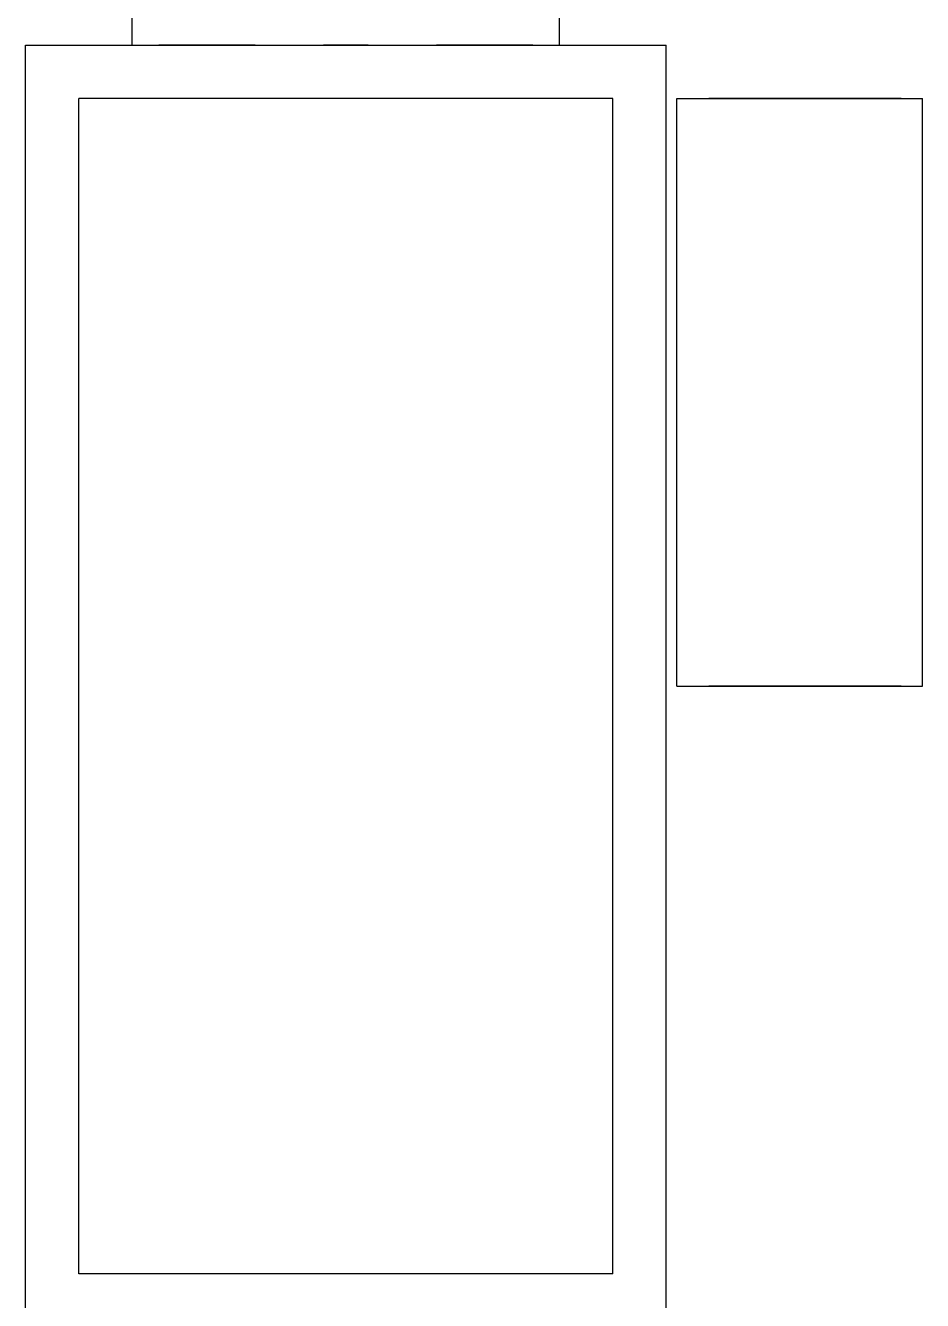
# Model space of a CAD drawing. Header units: millimetres. Extents: x -201 to 3037, y -406 to 3230.
# Drawn here: x 2520 to 2604, y 1219.5 to 1338.8 of the extents above; entities that cross this region are included whole.
import ezdxf

# ---------------------------------------------------------------- set-up
doc = ezdxf.new("R2010")
doc.units = ezdxf.units.MM
doc.layers.add('HIDDEN', color=8, linetype='Continuous')
doc.layers.add('VISIBLE', color=7, linetype='Continuous')

msp = doc.modelspace()

# ---------------------------------------------------------------- linework, layer by layer
at = {"layer": 'HIDDEN'}
for points in [[(2530, 1337), (2530, 1352)], [(2570, 1337), (2570, 1352)], [(2520, 1217), (2520, 1337)], [(2520, 1337), (2580, 1337)], [(2520, 1217), (2520, 1337)], [(2520, 1337), (2580, 1337)], [(2520, 1217), (2520, 1337)], [(2520, 1337), (2580, 1337)], [(2520, 1217), (2520, 1337)], [(2520, 1337), (2580, 1337)], [(2520, 1217), (2520, 1337)], [(2520, 1337), (2580, 1337)], [(2530, 1337), (2570, 1337)], [(2530, 1337), (2570, 1337)], [(2541.5, 1337), (2541.39, 1337), (2541.05, 1337), (2540.52, 1337), (2539.81, 1337), (2538.95, 1337), (2538, 1337), (2537, 1337), (2536, 1337), (2535.05, 1337), (2534.19, 1337), (2533.48, 1337), (2532.95, 1337), (2532.61, 1337), (2532.5, 1337)], [(2532.5, 1337), (2532.53, 1337), (2532.61, 1337), (2532.75, 1337), (2532.95, 1337), (2533.19, 1337), (2533.48, 1337), (2533.82, 1337), (2534.19, 1337), (2534.61, 1337), (2535.05, 1337), (2535.51, 1337), (2536, 1337), (2536.5, 1337), (2537, 1337)], [(2541.5, 1337), (2541.39, 1337), (2541.05, 1337), (2540.52, 1337), (2539.81, 1337), (2538.95, 1337), (2538, 1337), (2537, 1337), (2536, 1337), (2535.05, 1337), (2534.19, 1337), (2533.48, 1337), (2532.95, 1337), (2532.61, 1337), (2532.5, 1337)], [(2532.5, 1337), (2532.53, 1337), (2532.61, 1337), (2532.75, 1337), (2532.95, 1337), (2533.19, 1337), (2533.48, 1337), (2533.82, 1337), (2534.19, 1337), (2534.61, 1337), (2535.05, 1337), (2535.51, 1337), (2536, 1337), (2536.5, 1337), (2537, 1337)], [(2541.5, 1337), (2541.39, 1337), (2541.05, 1337), (2540.52, 1337), (2539.81, 1337), (2538.95, 1337), (2538, 1337), (2537, 1337), (2536, 1337), (2535.05, 1337), (2534.19, 1337), (2533.48, 1337), (2532.95, 1337), (2532.61, 1337), (2532.5, 1337)], [(2532.5, 1337), (2532.53, 1337), (2532.61, 1337), (2532.75, 1337), (2532.95, 1337), (2533.19, 1337), (2533.48, 1337), (2533.82, 1337), (2534.19, 1337), (2534.61, 1337), (2535.05, 1337), (2535.51, 1337), (2536, 1337), (2536.5, 1337), (2537, 1337)], [(2541.5, 1337), (2541.39, 1337), (2541.05, 1337), (2540.52, 1337), (2539.81, 1337), (2538.95, 1337), (2538, 1337), (2537, 1337), (2536, 1337), (2535.05, 1337), (2534.19, 1337), (2533.48, 1337), (2532.95, 1337), (2532.61, 1337), (2532.5, 1337)], [(2532.5, 1337), (2532.53, 1337), (2532.61, 1337), (2532.75, 1337), (2532.95, 1337), (2533.19, 1337), (2533.48, 1337), (2533.82, 1337), (2534.19, 1337), (2534.61, 1337), (2535.05, 1337), (2535.51, 1337), (2536, 1337), (2536.5, 1337), (2537, 1337)], [(2541.5, 1337), (2541.39, 1337), (2541.05, 1337), (2540.52, 1337), (2539.81, 1337), (2538.95, 1337), (2538, 1337), (2537, 1337), (2536, 1337), (2535.05, 1337), (2534.19, 1337), (2533.48, 1337), (2532.95, 1337), (2532.61, 1337), (2532.5, 1337)], [(2532.5, 1337), (2532.53, 1337), (2532.61, 1337), (2532.75, 1337), (2532.95, 1337), (2533.19, 1337), (2533.48, 1337), (2533.82, 1337), (2534.19, 1337), (2534.61, 1337), (2535.05, 1337), (2535.51, 1337), (2536, 1337), (2536.5, 1337), (2537, 1337)], [(2541.5, 1337), (2541.39, 1337), (2541.05, 1337), (2540.52, 1337), (2539.81, 1337), (2538.95, 1337), (2538, 1337), (2537, 1337), (2536, 1337), (2535.05, 1337), (2534.19, 1337), (2533.48, 1337), (2532.95, 1337), (2532.61, 1337), (2532.5, 1337)], [(2532.5, 1337), (2532.53, 1337), (2532.61, 1337), (2532.75, 1337), (2532.95, 1337), (2533.19, 1337), (2533.48, 1337), (2533.82, 1337), (2534.19, 1337), (2534.61, 1337), (2535.05, 1337), (2535.51, 1337), (2536, 1337), (2536.5, 1337), (2537, 1337)], [(2541.5, 1337), (2541.39, 1337), (2541.05, 1337), (2540.52, 1337), (2539.81, 1337), (2538.95, 1337), (2538, 1337), (2537, 1337), (2536, 1337), (2535.05, 1337), (2534.19, 1337), (2533.48, 1337), (2532.95, 1337), (2532.61, 1337), (2532.5, 1337)], [(2532.5, 1337), (2532.53, 1337), (2532.61, 1337), (2532.75, 1337), (2532.95, 1337), (2533.19, 1337), (2533.48, 1337), (2533.82, 1337), (2534.19, 1337), (2534.61, 1337), (2535.05, 1337), (2535.51, 1337), (2536, 1337), (2536.5, 1337), (2537, 1337)], [(2541.5, 1337), (2541.39, 1337), (2541.05, 1337), (2540.52, 1337), (2539.81, 1337), (2538.95, 1337), (2538, 1337), (2537, 1337), (2536, 1337), (2535.05, 1337), (2534.19, 1337), (2533.48, 1337), (2532.95, 1337), (2532.61, 1337), (2532.5, 1337)], [(2532.5, 1337), (2532.53, 1337), (2532.61, 1337), (2532.75, 1337), (2532.95, 1337), (2533.19, 1337), (2533.48, 1337), (2533.82, 1337), (2534.19, 1337), (2534.61, 1337), (2535.05, 1337), (2535.51, 1337), (2536, 1337), (2536.5, 1337), (2537, 1337)], [(2541.5, 1337), (2541.39, 1337), (2541.05, 1337), (2540.52, 1337), (2539.81, 1337), (2538.95, 1337), (2538, 1337), (2537, 1337), (2536, 1337), (2535.05, 1337), (2534.19, 1337), (2533.48, 1337), (2532.95, 1337), (2532.61, 1337), (2532.5, 1337)], [(2532.5, 1337), (2532.53, 1337), (2532.61, 1337), (2532.75, 1337), (2532.95, 1337), (2533.19, 1337), (2533.48, 1337), (2533.82, 1337), (2534.19, 1337), (2534.61, 1337), (2535.05, 1337), (2535.51, 1337), (2536, 1337), (2536.5, 1337), (2537, 1337)], [(2537, 1337), (2537.5, 1337), (2538, 1337), (2538.49, 1337), (2538.95, 1337), (2539.39, 1337), (2539.81, 1337), (2540.18, 1337), (2540.52, 1337), (2540.81, 1337), (2541.05, 1337), (2541.25, 1337), (2541.39, 1337), (2541.47, 1337), (2541.5, 1337)], [(2537, 1337), (2537.5, 1337), (2538, 1337), (2538.49, 1337), (2538.95, 1337), (2539.39, 1337), (2539.81, 1337), (2540.18, 1337), (2540.52, 1337), (2540.81, 1337), (2541.05, 1337), (2541.25, 1337), (2541.39, 1337), (2541.47, 1337), (2541.5, 1337)], [(2537, 1337), (2537.5, 1337), (2538, 1337), (2538.49, 1337), (2538.95, 1337), (2539.39, 1337), (2539.81, 1337), (2540.18, 1337), (2540.52, 1337), (2540.81, 1337), (2541.05, 1337), (2541.25, 1337), (2541.39, 1337), (2541.47, 1337), (2541.5, 1337)], [(2537, 1337), (2537.5, 1337), (2538, 1337), (2538.49, 1337), (2538.95, 1337), (2539.39, 1337), (2539.81, 1337), (2540.18, 1337), (2540.52, 1337), (2540.81, 1337), (2541.05, 1337), (2541.25, 1337), (2541.39, 1337), (2541.47, 1337), (2541.5, 1337)], [(2537, 1337), (2537.5, 1337), (2538, 1337), (2538.49, 1337), (2538.95, 1337), (2539.39, 1337), (2539.81, 1337), (2540.18, 1337), (2540.52, 1337), (2540.81, 1337), (2541.05, 1337), (2541.25, 1337), (2541.39, 1337), (2541.47, 1337), (2541.5, 1337)], [(2537, 1337), (2537.5, 1337), (2538, 1337), (2538.49, 1337), (2538.95, 1337), (2539.39, 1337), (2539.81, 1337), (2540.18, 1337), (2540.52, 1337), (2540.81, 1337), (2541.05, 1337), (2541.25, 1337), (2541.39, 1337), (2541.47, 1337), (2541.5, 1337)], [(2537, 1337), (2537.5, 1337), (2538, 1337), (2538.49, 1337), (2538.95, 1337), (2539.39, 1337), (2539.81, 1337), (2540.18, 1337), (2540.52, 1337), (2540.81, 1337), (2541.05, 1337), (2541.25, 1337), (2541.39, 1337), (2541.47, 1337), (2541.5, 1337)], [(2537, 1337), (2537.5, 1337), (2538, 1337), (2538.49, 1337), (2538.95, 1337), (2539.39, 1337), (2539.81, 1337), (2540.18, 1337), (2540.52, 1337), (2540.81, 1337), (2541.05, 1337), (2541.25, 1337), (2541.39, 1337), (2541.47, 1337), (2541.5, 1337)], [(2537, 1337), (2537.5, 1337), (2538, 1337), (2538.49, 1337), (2538.95, 1337), (2539.39, 1337), (2539.81, 1337), (2540.18, 1337), (2540.52, 1337), (2540.81, 1337), (2541.05, 1337), (2541.25, 1337), (2541.39, 1337), (2541.47, 1337), (2541.5, 1337)], [(2552.1, 1337), (2552.05, 1337), (2551.89, 1337), (2551.64, 1337), (2551.31, 1337), (2550.91, 1337), (2550.47, 1337), (2550, 1337), (2549.53, 1337), (2549.09, 1337), (2548.69, 1337), (2548.36, 1337), (2548.11, 1337), (2547.95, 1337), (2547.9, 1337)], [(2547.9, 1337), (2547.91, 1337), (2547.95, 1337), (2548.02, 1337), (2548.11, 1337), (2548.22, 1337), (2548.36, 1337), (2548.52, 1337), (2548.69, 1337), (2548.88, 1337), (2549.09, 1337), (2549.31, 1337), (2549.53, 1337), (2549.76, 1337), (2550, 1337)], [(2552.1, 1337), (2552.05, 1337), (2551.89, 1337), (2551.64, 1337), (2551.31, 1337), (2550.91, 1337), (2550.47, 1337), (2550, 1337), (2549.53, 1337), (2549.09, 1337), (2548.69, 1337), (2548.36, 1337), (2548.11, 1337), (2547.95, 1337), (2547.9, 1337)], [(2547.9, 1337), (2547.91, 1337), (2547.95, 1337), (2548.02, 1337), (2548.11, 1337), (2548.22, 1337), (2548.36, 1337), (2548.52, 1337), (2548.69, 1337), (2548.88, 1337), (2549.09, 1337), (2549.31, 1337), (2549.53, 1337), (2549.76, 1337), (2550, 1337)], [(2552.1, 1337), (2552.05, 1337), (2551.89, 1337), (2551.64, 1337), (2551.31, 1337), (2550.91, 1337), (2550.47, 1337), (2550, 1337), (2549.53, 1337), (2549.09, 1337), (2548.69, 1337), (2548.36, 1337), (2548.11, 1337), (2547.95, 1337), (2547.9, 1337)], [(2547.9, 1337), (2547.91, 1337), (2547.95, 1337), (2548.02, 1337), (2548.11, 1337), (2548.22, 1337), (2548.36, 1337), (2548.52, 1337), (2548.69, 1337), (2548.88, 1337), (2549.09, 1337), (2549.31, 1337), (2549.53, 1337), (2549.76, 1337), (2550, 1337)], [(2552.1, 1337), (2552.05, 1337), (2551.89, 1337), (2551.64, 1337), (2551.31, 1337), (2550.91, 1337), (2550.47, 1337), (2550, 1337), (2549.53, 1337), (2549.09, 1337), (2548.69, 1337), (2548.36, 1337), (2548.11, 1337), (2547.95, 1337), (2547.9, 1337)], [(2547.9, 1337), (2547.91, 1337), (2547.95, 1337), (2548.02, 1337), (2548.11, 1337), (2548.22, 1337), (2548.36, 1337), (2548.52, 1337), (2548.69, 1337), (2548.88, 1337), (2549.09, 1337), (2549.31, 1337), (2549.53, 1337), (2549.76, 1337), (2550, 1337)], [(2552.1, 1337), (2552.05, 1337), (2551.89, 1337), (2551.64, 1337), (2551.31, 1337), (2550.91, 1337), (2550.47, 1337), (2550, 1337), (2549.53, 1337), (2549.09, 1337), (2548.69, 1337), (2548.36, 1337), (2548.11, 1337), (2547.95, 1337), (2547.9, 1337)], [(2547.9, 1337), (2547.91, 1337), (2547.95, 1337), (2548.02, 1337), (2548.11, 1337), (2548.22, 1337), (2548.36, 1337), (2548.52, 1337), (2548.69, 1337), (2548.88, 1337), (2549.09, 1337), (2549.31, 1337), (2549.53, 1337), (2549.76, 1337), (2550, 1337)], [(2552.1, 1337), (2552.05, 1337), (2551.89, 1337), (2551.64, 1337), (2551.31, 1337), (2550.91, 1337), (2550.47, 1337), (2550, 1337), (2549.53, 1337), (2549.09, 1337), (2548.69, 1337), (2548.36, 1337), (2548.11, 1337), (2547.95, 1337), (2547.9, 1337)], [(2547.9, 1337), (2547.91, 1337), (2547.95, 1337), (2548.02, 1337), (2548.11, 1337), (2548.22, 1337), (2548.36, 1337), (2548.52, 1337), (2548.69, 1337), (2548.88, 1337), (2549.09, 1337), (2549.31, 1337), (2549.53, 1337), (2549.76, 1337), (2550, 1337)], [(2552.1, 1337), (2552.05, 1337), (2551.89, 1337), (2551.64, 1337), (2551.31, 1337), (2550.91, 1337), (2550.47, 1337), (2550, 1337), (2549.53, 1337), (2549.09, 1337), (2548.69, 1337), (2548.36, 1337), (2548.11, 1337), (2547.95, 1337), (2547.9, 1337)], [(2547.9, 1337), (2547.91, 1337), (2547.95, 1337), (2548.02, 1337), (2548.11, 1337), (2548.22, 1337), (2548.36, 1337), (2548.52, 1337), (2548.69, 1337), (2548.88, 1337), (2549.09, 1337), (2549.31, 1337), (2549.53, 1337), (2549.76, 1337), (2550, 1337)], [(2552.1, 1337), (2552.05, 1337), (2551.89, 1337), (2551.64, 1337), (2551.31, 1337), (2550.91, 1337), (2550.47, 1337), (2550, 1337), (2549.53, 1337), (2549.09, 1337), (2548.69, 1337), (2548.36, 1337), (2548.11, 1337), (2547.95, 1337), (2547.9, 1337)], [(2547.9, 1337), (2547.91, 1337), (2547.95, 1337), (2548.02, 1337), (2548.11, 1337), (2548.22, 1337), (2548.36, 1337), (2548.52, 1337), (2548.69, 1337), (2548.88, 1337), (2549.09, 1337), (2549.31, 1337), (2549.53, 1337), (2549.76, 1337), (2550, 1337)], [(2552.1, 1337), (2552.05, 1337), (2551.89, 1337), (2551.64, 1337), (2551.31, 1337), (2550.91, 1337), (2550.47, 1337), (2550, 1337), (2549.53, 1337), (2549.09, 1337), (2548.69, 1337), (2548.36, 1337), (2548.11, 1337), (2547.95, 1337), (2547.9, 1337)], [(2547.9, 1337), (2547.91, 1337), (2547.95, 1337), (2548.02, 1337), (2548.11, 1337), (2548.22, 1337), (2548.36, 1337), (2548.52, 1337), (2548.69, 1337), (2548.88, 1337), (2549.09, 1337), (2549.31, 1337), (2549.53, 1337), (2549.76, 1337), (2550, 1337)], [(2552.1, 1337), (2552.05, 1337), (2551.89, 1337), (2551.64, 1337), (2551.31, 1337), (2550.91, 1337), (2550.47, 1337), (2550, 1337), (2549.53, 1337), (2549.09, 1337), (2548.69, 1337), (2548.36, 1337), (2548.11, 1337), (2547.95, 1337), (2547.9, 1337)], [(2547.9, 1337), (2547.91, 1337), (2547.95, 1337), (2548.02, 1337), (2548.11, 1337), (2548.22, 1337), (2548.36, 1337), (2548.52, 1337), (2548.69, 1337), (2548.88, 1337), (2549.09, 1337), (2549.31, 1337), (2549.53, 1337), (2549.76, 1337), (2550, 1337)], [(2552.1, 1337), (2552.05, 1337), (2551.89, 1337), (2551.64, 1337), (2551.31, 1337), (2550.91, 1337), (2550.47, 1337), (2550, 1337), (2549.53, 1337), (2549.09, 1337), (2548.69, 1337), (2548.36, 1337), (2548.11, 1337), (2547.95, 1337), (2547.9, 1337)], [(2547.9, 1337), (2547.91, 1337), (2547.95, 1337), (2548.02, 1337), (2548.11, 1337), (2548.22, 1337), (2548.36, 1337), (2548.52, 1337), (2548.69, 1337), (2548.88, 1337), (2549.09, 1337), (2549.31, 1337), (2549.53, 1337), (2549.76, 1337), (2550, 1337)], [(2552.1, 1337), (2552.05, 1337), (2551.89, 1337), (2551.64, 1337), (2551.31, 1337), (2550.91, 1337), (2550.47, 1337), (2550, 1337), (2549.53, 1337), (2549.09, 1337), (2548.69, 1337), (2548.36, 1337), (2548.11, 1337), (2547.95, 1337), (2547.9, 1337)], [(2547.9, 1337), (2547.91, 1337), (2547.95, 1337), (2548.02, 1337), (2548.11, 1337), (2548.22, 1337), (2548.36, 1337), (2548.52, 1337), (2548.69, 1337), (2548.88, 1337), (2549.09, 1337), (2549.31, 1337), (2549.53, 1337), (2549.76, 1337), (2550, 1337)], [(2552.1, 1337), (2552.05, 1337), (2551.89, 1337), (2551.64, 1337), (2551.31, 1337), (2550.91, 1337), (2550.47, 1337), (2550, 1337), (2549.53, 1337), (2549.09, 1337), (2548.69, 1337), (2548.36, 1337), (2548.11, 1337), (2547.95, 1337), (2547.9, 1337)], [(2547.9, 1337), (2547.91, 1337), (2547.95, 1337), (2548.02, 1337), (2548.11, 1337), (2548.22, 1337), (2548.36, 1337), (2548.52, 1337), (2548.69, 1337), (2548.88, 1337), (2549.09, 1337), (2549.31, 1337), (2549.53, 1337), (2549.76, 1337), (2550, 1337)], [(2552.1, 1337), (2552.05, 1337), (2551.89, 1337), (2551.64, 1337), (2551.31, 1337), (2550.91, 1337), (2550.47, 1337), (2550, 1337), (2549.53, 1337), (2549.09, 1337), (2548.69, 1337), (2548.36, 1337), (2548.11, 1337), (2547.95, 1337), (2547.9, 1337)], [(2547.9, 1337), (2547.91, 1337), (2547.95, 1337), (2548.02, 1337), (2548.11, 1337), (2548.22, 1337), (2548.36, 1337), (2548.52, 1337), (2548.69, 1337), (2548.88, 1337), (2549.09, 1337), (2549.31, 1337), (2549.53, 1337), (2549.76, 1337), (2550, 1337)], [(2552.1, 1337), (2552.05, 1337), (2551.89, 1337), (2551.64, 1337), (2551.31, 1337), (2550.91, 1337), (2550.47, 1337), (2550, 1337), (2549.53, 1337), (2549.09, 1337), (2548.69, 1337), (2548.36, 1337), (2548.11, 1337), (2547.95, 1337), (2547.9, 1337)], [(2547.9, 1337), (2547.91, 1337), (2547.95, 1337), (2548.02, 1337), (2548.11, 1337), (2548.22, 1337), (2548.36, 1337), (2548.52, 1337), (2548.69, 1337), (2548.88, 1337), (2549.09, 1337), (2549.31, 1337), (2549.53, 1337), (2549.76, 1337), (2550, 1337)], [(2552.1, 1337), (2552.05, 1337), (2551.89, 1337), (2551.64, 1337), (2551.31, 1337), (2550.91, 1337), (2550.47, 1337), (2550, 1337), (2549.53, 1337), (2549.09, 1337), (2548.69, 1337), (2548.36, 1337), (2548.11, 1337), (2547.95, 1337), (2547.9, 1337)], [(2547.9, 1337), (2547.91, 1337), (2547.95, 1337), (2548.02, 1337), (2548.11, 1337), (2548.22, 1337), (2548.36, 1337), (2548.52, 1337), (2548.69, 1337), (2548.88, 1337), (2549.09, 1337), (2549.31, 1337), (2549.53, 1337), (2549.76, 1337), (2550, 1337)], [(2552.1, 1337), (2552.05, 1337), (2551.89, 1337), (2551.64, 1337), (2551.31, 1337), (2550.91, 1337), (2550.47, 1337), (2550, 1337), (2549.53, 1337), (2549.09, 1337), (2548.69, 1337), (2548.36, 1337), (2548.11, 1337), (2547.95, 1337), (2547.9, 1337)], [(2547.9, 1337), (2547.91, 1337), (2547.95, 1337), (2548.02, 1337), (2548.11, 1337), (2548.22, 1337), (2548.36, 1337), (2548.52, 1337), (2548.69, 1337), (2548.88, 1337), (2549.09, 1337), (2549.31, 1337), (2549.53, 1337), (2549.76, 1337), (2550, 1337)], [(2552.1, 1337), (2552.05, 1337), (2551.89, 1337), (2551.64, 1337), (2551.31, 1337), (2550.91, 1337), (2550.47, 1337), (2550, 1337), (2549.53, 1337), (2549.09, 1337), (2548.69, 1337), (2548.36, 1337), (2548.11, 1337), (2547.95, 1337), (2547.9, 1337)], [(2547.9, 1337), (2547.91, 1337), (2547.95, 1337), (2548.02, 1337), (2548.11, 1337), (2548.22, 1337), (2548.36, 1337), (2548.52, 1337), (2548.69, 1337), (2548.88, 1337), (2549.09, 1337), (2549.31, 1337), (2549.53, 1337), (2549.76, 1337), (2550, 1337)], [(2550, 1337), (2550.24, 1337), (2550.47, 1337), (2550.69, 1337), (2550.91, 1337), (2551.12, 1337), (2551.31, 1337), (2551.48, 1337), (2551.64, 1337), (2551.78, 1337), (2551.89, 1337), (2551.98, 1337), (2552.05, 1337), (2552.09, 1337), (2552.1, 1337)], [(2550, 1337), (2550.24, 1337), (2550.47, 1337), (2550.69, 1337), (2550.91, 1337), (2551.12, 1337), (2551.31, 1337), (2551.48, 1337), (2551.64, 1337), (2551.78, 1337), (2551.89, 1337), (2551.98, 1337), (2552.05, 1337), (2552.09, 1337), (2552.1, 1337)], [(2550, 1337), (2550.24, 1337), (2550.47, 1337), (2550.69, 1337), (2550.91, 1337), (2551.12, 1337), (2551.31, 1337), (2551.48, 1337), (2551.64, 1337), (2551.78, 1337), (2551.89, 1337), (2551.98, 1337), (2552.05, 1337), (2552.09, 1337), (2552.1, 1337)], [(2550, 1337), (2550.24, 1337), (2550.47, 1337), (2550.69, 1337), (2550.91, 1337), (2551.12, 1337), (2551.31, 1337), (2551.48, 1337), (2551.64, 1337), (2551.78, 1337), (2551.89, 1337), (2551.98, 1337), (2552.05, 1337), (2552.09, 1337), (2552.1, 1337)], [(2550, 1337), (2550.24, 1337), (2550.47, 1337), (2550.69, 1337), (2550.91, 1337), (2551.12, 1337), (2551.31, 1337), (2551.48, 1337), (2551.64, 1337), (2551.78, 1337), (2551.89, 1337), (2551.98, 1337), (2552.05, 1337), (2552.09, 1337), (2552.1, 1337)], [(2550, 1337), (2550.24, 1337), (2550.47, 1337), (2550.69, 1337), (2550.91, 1337), (2551.12, 1337), (2551.31, 1337), (2551.48, 1337), (2551.64, 1337), (2551.78, 1337), (2551.89, 1337), (2551.98, 1337), (2552.05, 1337), (2552.09, 1337), (2552.1, 1337)], [(2550, 1337), (2550.24, 1337), (2550.47, 1337), (2550.69, 1337), (2550.91, 1337), (2551.12, 1337), (2551.31, 1337), (2551.48, 1337), (2551.64, 1337), (2551.78, 1337), (2551.89, 1337), (2551.98, 1337), (2552.05, 1337), (2552.09, 1337), (2552.1, 1337)], [(2550, 1337), (2550.24, 1337), (2550.47, 1337), (2550.69, 1337), (2550.91, 1337), (2551.12, 1337), (2551.31, 1337), (2551.48, 1337), (2551.64, 1337), (2551.78, 1337), (2551.89, 1337), (2551.98, 1337), (2552.05, 1337), (2552.09, 1337), (2552.1, 1337)], [(2550, 1337), (2550.24, 1337), (2550.47, 1337), (2550.69, 1337), (2550.91, 1337), (2551.12, 1337), (2551.31, 1337), (2551.48, 1337), (2551.64, 1337), (2551.78, 1337), (2551.89, 1337), (2551.98, 1337), (2552.05, 1337), (2552.09, 1337), (2552.1, 1337)], [(2550, 1337), (2550.24, 1337), (2550.47, 1337), (2550.69, 1337), (2550.91, 1337), (2551.12, 1337), (2551.31, 1337), (2551.48, 1337), (2551.64, 1337), (2551.78, 1337), (2551.89, 1337), (2551.98, 1337), (2552.05, 1337), (2552.09, 1337), (2552.1, 1337)], [(2550, 1337), (2550.24, 1337), (2550.47, 1337), (2550.69, 1337), (2550.91, 1337), (2551.12, 1337), (2551.31, 1337), (2551.48, 1337), (2551.64, 1337), (2551.78, 1337), (2551.89, 1337), (2551.98, 1337), (2552.05, 1337), (2552.09, 1337), (2552.1, 1337)], [(2550, 1337), (2550.24, 1337), (2550.47, 1337), (2550.69, 1337), (2550.91, 1337), (2551.12, 1337), (2551.31, 1337), (2551.48, 1337), (2551.64, 1337), (2551.78, 1337), (2551.89, 1337), (2551.98, 1337), (2552.05, 1337), (2552.09, 1337), (2552.1, 1337)], [(2550, 1337), (2550.24, 1337), (2550.47, 1337), (2550.69, 1337), (2550.91, 1337), (2551.12, 1337), (2551.31, 1337), (2551.48, 1337), (2551.64, 1337), (2551.78, 1337), (2551.89, 1337), (2551.98, 1337), (2552.05, 1337), (2552.09, 1337), (2552.1, 1337)], [(2550, 1337), (2550.24, 1337), (2550.47, 1337), (2550.69, 1337), (2550.91, 1337), (2551.12, 1337), (2551.31, 1337), (2551.48, 1337), (2551.64, 1337), (2551.78, 1337), (2551.89, 1337), (2551.98, 1337), (2552.05, 1337), (2552.09, 1337), (2552.1, 1337)], [(2550, 1337), (2550.24, 1337), (2550.47, 1337), (2550.69, 1337), (2550.91, 1337), (2551.12, 1337), (2551.31, 1337), (2551.48, 1337), (2551.64, 1337), (2551.78, 1337), (2551.89, 1337), (2551.98, 1337), (2552.05, 1337), (2552.09, 1337), (2552.1, 1337)], [(2550, 1337), (2550.24, 1337), (2550.47, 1337), (2550.69, 1337), (2550.91, 1337), (2551.12, 1337), (2551.31, 1337), (2551.48, 1337), (2551.64, 1337), (2551.78, 1337), (2551.89, 1337), (2551.98, 1337), (2552.05, 1337), (2552.09, 1337), (2552.1, 1337)], [(2550, 1337), (2550.24, 1337), (2550.47, 1337), (2550.69, 1337), (2550.91, 1337), (2551.12, 1337), (2551.31, 1337), (2551.48, 1337), (2551.64, 1337), (2551.78, 1337), (2551.89, 1337), (2551.98, 1337), (2552.05, 1337), (2552.09, 1337), (2552.1, 1337)], [(2550, 1337), (2550.24, 1337), (2550.47, 1337), (2550.69, 1337), (2550.91, 1337), (2551.12, 1337), (2551.31, 1337), (2551.48, 1337), (2551.64, 1337), (2551.78, 1337), (2551.89, 1337), (2551.98, 1337), (2552.05, 1337), (2552.09, 1337), (2552.1, 1337)], [(2567.5, 1337), (2567.39, 1337), (2567.05, 1337), (2566.52, 1337), (2565.81, 1337), (2564.95, 1337), (2564, 1337), (2563, 1337), (2562, 1337), (2561.05, 1337), (2560.19, 1337), (2559.48, 1337), (2558.95, 1337), (2558.61, 1337), (2558.5, 1337)], [(2558.5, 1337), (2558.53, 1337), (2558.61, 1337), (2558.75, 1337), (2558.95, 1337), (2559.19, 1337), (2559.48, 1337), (2559.82, 1337), (2560.19, 1337), (2560.61, 1337), (2561.05, 1337), (2561.51, 1337), (2562, 1337), (2562.5, 1337), (2563, 1337)], [(2567.5, 1337), (2567.39, 1337), (2567.05, 1337), (2566.52, 1337), (2565.81, 1337), (2564.95, 1337), (2564, 1337), (2563, 1337), (2562, 1337), (2561.05, 1337), (2560.19, 1337), (2559.48, 1337), (2558.95, 1337), (2558.61, 1337), (2558.5, 1337)], [(2558.5, 1337), (2558.53, 1337), (2558.61, 1337), (2558.75, 1337), (2558.95, 1337), (2559.19, 1337), (2559.48, 1337), (2559.82, 1337), (2560.19, 1337), (2560.61, 1337), (2561.05, 1337), (2561.51, 1337), (2562, 1337), (2562.5, 1337), (2563, 1337)], [(2567.5, 1337), (2567.39, 1337), (2567.05, 1337), (2566.52, 1337), (2565.81, 1337), (2564.95, 1337), (2564, 1337), (2563, 1337), (2562, 1337), (2561.05, 1337), (2560.19, 1337), (2559.48, 1337), (2558.95, 1337), (2558.61, 1337), (2558.5, 1337)], [(2558.5, 1337), (2558.53, 1337), (2558.61, 1337), (2558.75, 1337), (2558.95, 1337), (2559.19, 1337), (2559.48, 1337), (2559.82, 1337), (2560.19, 1337), (2560.61, 1337), (2561.05, 1337), (2561.51, 1337), (2562, 1337), (2562.5, 1337), (2563, 1337)], [(2567.5, 1337), (2567.39, 1337), (2567.05, 1337), (2566.52, 1337), (2565.81, 1337), (2564.95, 1337), (2564, 1337), (2563, 1337), (2562, 1337), (2561.05, 1337), (2560.19, 1337), (2559.48, 1337), (2558.95, 1337), (2558.61, 1337), (2558.5, 1337)], [(2558.5, 1337), (2558.53, 1337), (2558.61, 1337), (2558.75, 1337), (2558.95, 1337), (2559.19, 1337), (2559.48, 1337), (2559.82, 1337), (2560.19, 1337), (2560.61, 1337), (2561.05, 1337), (2561.51, 1337), (2562, 1337), (2562.5, 1337), (2563, 1337)], [(2567.5, 1337), (2567.39, 1337), (2567.05, 1337), (2566.52, 1337), (2565.81, 1337), (2564.95, 1337), (2564, 1337), (2563, 1337), (2562, 1337), (2561.05, 1337), (2560.19, 1337), (2559.48, 1337), (2558.95, 1337), (2558.61, 1337), (2558.5, 1337)], [(2558.5, 1337), (2558.53, 1337), (2558.61, 1337), (2558.75, 1337), (2558.95, 1337), (2559.19, 1337), (2559.48, 1337), (2559.82, 1337), (2560.19, 1337), (2560.61, 1337), (2561.05, 1337), (2561.51, 1337), (2562, 1337), (2562.5, 1337), (2563, 1337)], [(2567.5, 1337), (2567.39, 1337), (2567.05, 1337), (2566.52, 1337), (2565.81, 1337), (2564.95, 1337), (2564, 1337), (2563, 1337), (2562, 1337), (2561.05, 1337), (2560.19, 1337), (2559.48, 1337), (2558.95, 1337), (2558.61, 1337), (2558.5, 1337)], [(2558.5, 1337), (2558.53, 1337), (2558.61, 1337), (2558.75, 1337), (2558.95, 1337), (2559.19, 1337), (2559.48, 1337), (2559.82, 1337), (2560.19, 1337), (2560.61, 1337), (2561.05, 1337), (2561.51, 1337), (2562, 1337), (2562.5, 1337), (2563, 1337)], [(2567.5, 1337), (2567.39, 1337), (2567.05, 1337), (2566.52, 1337), (2565.81, 1337), (2564.95, 1337), (2564, 1337), (2563, 1337), (2562, 1337), (2561.05, 1337), (2560.19, 1337), (2559.48, 1337), (2558.95, 1337), (2558.61, 1337), (2558.5, 1337)], [(2558.5, 1337), (2558.53, 1337), (2558.61, 1337), (2558.75, 1337), (2558.95, 1337), (2559.19, 1337), (2559.48, 1337), (2559.82, 1337), (2560.19, 1337), (2560.61, 1337), (2561.05, 1337), (2561.51, 1337), (2562, 1337), (2562.5, 1337), (2563, 1337)], [(2567.5, 1337), (2567.39, 1337), (2567.05, 1337), (2566.52, 1337), (2565.81, 1337), (2564.95, 1337), (2564, 1337), (2563, 1337), (2562, 1337), (2561.05, 1337), (2560.19, 1337), (2559.48, 1337), (2558.95, 1337), (2558.61, 1337), (2558.5, 1337)], [(2558.5, 1337), (2558.53, 1337), (2558.61, 1337), (2558.75, 1337), (2558.95, 1337), (2559.19, 1337), (2559.48, 1337), (2559.82, 1337), (2560.19, 1337), (2560.61, 1337), (2561.05, 1337), (2561.51, 1337), (2562, 1337), (2562.5, 1337), (2563, 1337)], [(2567.5, 1337), (2567.39, 1337), (2567.05, 1337), (2566.52, 1337), (2565.81, 1337), (2564.95, 1337), (2564, 1337), (2563, 1337), (2562, 1337), (2561.05, 1337), (2560.19, 1337), (2559.48, 1337), (2558.95, 1337), (2558.61, 1337), (2558.5, 1337)], [(2558.5, 1337), (2558.53, 1337), (2558.61, 1337), (2558.75, 1337), (2558.95, 1337), (2559.19, 1337), (2559.48, 1337), (2559.82, 1337), (2560.19, 1337), (2560.61, 1337), (2561.05, 1337), (2561.51, 1337), (2562, 1337), (2562.5, 1337), (2563, 1337)], [(2563, 1337), (2563.5, 1337), (2564, 1337), (2564.49, 1337), (2564.95, 1337), (2565.39, 1337), (2565.81, 1337), (2566.18, 1337), (2566.52, 1337), (2566.81, 1337), (2567.05, 1337), (2567.25, 1337), (2567.39, 1337), (2567.47, 1337), (2567.5, 1337)], [(2563, 1337), (2563.5, 1337), (2564, 1337), (2564.49, 1337), (2564.95, 1337), (2565.39, 1337), (2565.81, 1337), (2566.18, 1337), (2566.52, 1337), (2566.81, 1337), (2567.05, 1337), (2567.25, 1337), (2567.39, 1337), (2567.47, 1337), (2567.5, 1337)], [(2563, 1337), (2563.5, 1337), (2564, 1337), (2564.49, 1337), (2564.95, 1337), (2565.39, 1337), (2565.81, 1337), (2566.18, 1337), (2566.52, 1337), (2566.81, 1337), (2567.05, 1337), (2567.25, 1337), (2567.39, 1337), (2567.47, 1337), (2567.5, 1337)], [(2563, 1337), (2563.5, 1337), (2564, 1337), (2564.49, 1337), (2564.95, 1337), (2565.39, 1337), (2565.81, 1337), (2566.18, 1337), (2566.52, 1337), (2566.81, 1337), (2567.05, 1337), (2567.25, 1337), (2567.39, 1337), (2567.47, 1337), (2567.5, 1337)], [(2563, 1337), (2563.5, 1337), (2564, 1337), (2564.49, 1337), (2564.95, 1337), (2565.39, 1337), (2565.81, 1337), (2566.18, 1337), (2566.52, 1337), (2566.81, 1337), (2567.05, 1337), (2567.25, 1337), (2567.39, 1337), (2567.47, 1337), (2567.5, 1337)], [(2563, 1337), (2563.5, 1337), (2564, 1337), (2564.49, 1337), (2564.95, 1337), (2565.39, 1337), (2565.81, 1337), (2566.18, 1337), (2566.52, 1337), (2566.81, 1337), (2567.05, 1337), (2567.25, 1337), (2567.39, 1337), (2567.47, 1337), (2567.5, 1337)], [(2563, 1337), (2563.5, 1337), (2564, 1337), (2564.49, 1337), (2564.95, 1337), (2565.39, 1337), (2565.81, 1337), (2566.18, 1337), (2566.52, 1337), (2566.81, 1337), (2567.05, 1337), (2567.25, 1337), (2567.39, 1337), (2567.47, 1337), (2567.5, 1337)], [(2563, 1337), (2563.5, 1337), (2564, 1337), (2564.49, 1337), (2564.95, 1337), (2565.39, 1337), (2565.81, 1337), (2566.18, 1337), (2566.52, 1337), (2566.81, 1337), (2567.05, 1337), (2567.25, 1337), (2567.39, 1337), (2567.47, 1337), (2567.5, 1337)], [(2563, 1337), (2563.5, 1337), (2564, 1337), (2564.49, 1337), (2564.95, 1337), (2565.39, 1337), (2565.81, 1337), (2566.18, 1337), (2566.52, 1337), (2566.81, 1337), (2567.05, 1337), (2567.25, 1337), (2567.39, 1337), (2567.47, 1337), (2567.5, 1337)], [(2580, 1217), (2580, 1337)], [(2580, 1217), (2580, 1337)], [(2580, 1217), (2580, 1337)], [(2580, 1217), (2580, 1337)], [(2580, 1217), (2580, 1337)], [(2575, 1332), (2525, 1332)], [(2525, 1222), (2525, 1332)], [(2575, 1332), (2525, 1332)], [(2525, 1222), (2525, 1332)], [(2575, 1222), (2575, 1332)], [(2575, 1222), (2575, 1332)], [(2581, 1277), (2581, 1332)], [(2581, 1332), (2604, 1332)], [(2581, 1277), (2581, 1332)], [(2581, 1332), (2604, 1332)], [(2581, 1277), (2581, 1332)], [(2581, 1332), (2604, 1332)], [(2602, 1332), (2601.77, 1332), (2601.11, 1332), (2600.04, 1332), (2598.61, 1332), (2596.9, 1332), (2595, 1332), (2593, 1332), (2591, 1332), (2589.1, 1332), (2587.39, 1332), (2585.96, 1332), (2584.89, 1332), (2584.23, 1332), (2584, 1332)], [(2584, 1332), (2584.06, 1332), (2584.23, 1332), (2584.51, 1332), (2584.89, 1332), (2585.38, 1332), (2585.96, 1332), (2586.64, 1332), (2587.39, 1332), (2588.21, 1332), (2589.1, 1332), (2590.03, 1332), (2591, 1332), (2591.99, 1332), (2593, 1332)], [(2593, 1332), (2594.01, 1332), (2595, 1332), (2595.97, 1332), (2596.9, 1332), (2597.79, 1332), (2598.61, 1332), (2599.36, 1332), (2600.04, 1332), (2600.62, 1332), (2601.11, 1332), (2601.49, 1332), (2601.77, 1332), (2601.94, 1332), (2602, 1332)], [(2604, 1277), (2604, 1332)], [(2604, 1277), (2604, 1332)], [(2604, 1277), (2604, 1332)], [(2581, 1277), (2604, 1277)], [(2581, 1277), (2604, 1277)], [(2581, 1277), (2604, 1277)], [(2602, 1277), (2601.77, 1277), (2601.11, 1277), (2600.04, 1277), (2598.61, 1277), (2596.9, 1277), (2595, 1277), (2593, 1277), (2591, 1277), (2589.1, 1277), (2587.39, 1277), (2585.96, 1277), (2584.89, 1277), (2584.23, 1277), (2584, 1277)], [(2584, 1277), (2584.06, 1277), (2584.23, 1277), (2584.51, 1277), (2584.89, 1277), (2585.38, 1277), (2585.96, 1277), (2586.64, 1277), (2587.39, 1277), (2588.21, 1277), (2589.1, 1277), (2590.03, 1277), (2591, 1277), (2591.99, 1277), (2593, 1277)], [(2593, 1277), (2594.01, 1277), (2595, 1277), (2595.97, 1277), (2596.9, 1277), (2597.79, 1277), (2598.61, 1277), (2599.36, 1277), (2600.04, 1277), (2600.62, 1277), (2601.11, 1277), (2601.49, 1277), (2601.77, 1277), (2601.94, 1277), (2602, 1277)], [(2575, 1222), (2525, 1222)], [(2575, 1222), (2525, 1222)]]:
    msp.add_lwpolyline(points, dxfattribs=at)
at = {"layer": 'VISIBLE'}
for points in [[(2530, 1337), (2530, 1352)], [(2570, 1337), (2570, 1352)], [(2520, 1217), (2520, 1337)], [(2520, 1337), (2580, 1337)], [(2580, 1217), (2580, 1337)], [(2581, 1277), (2581, 1332)], [(2581, 1332), (2604, 1332)], [(2604, 1277), (2604, 1332)], [(2581, 1277), (2604, 1277)]]:
    msp.add_lwpolyline(points, dxfattribs=at)

doc.saveas('drawing.dxf')
